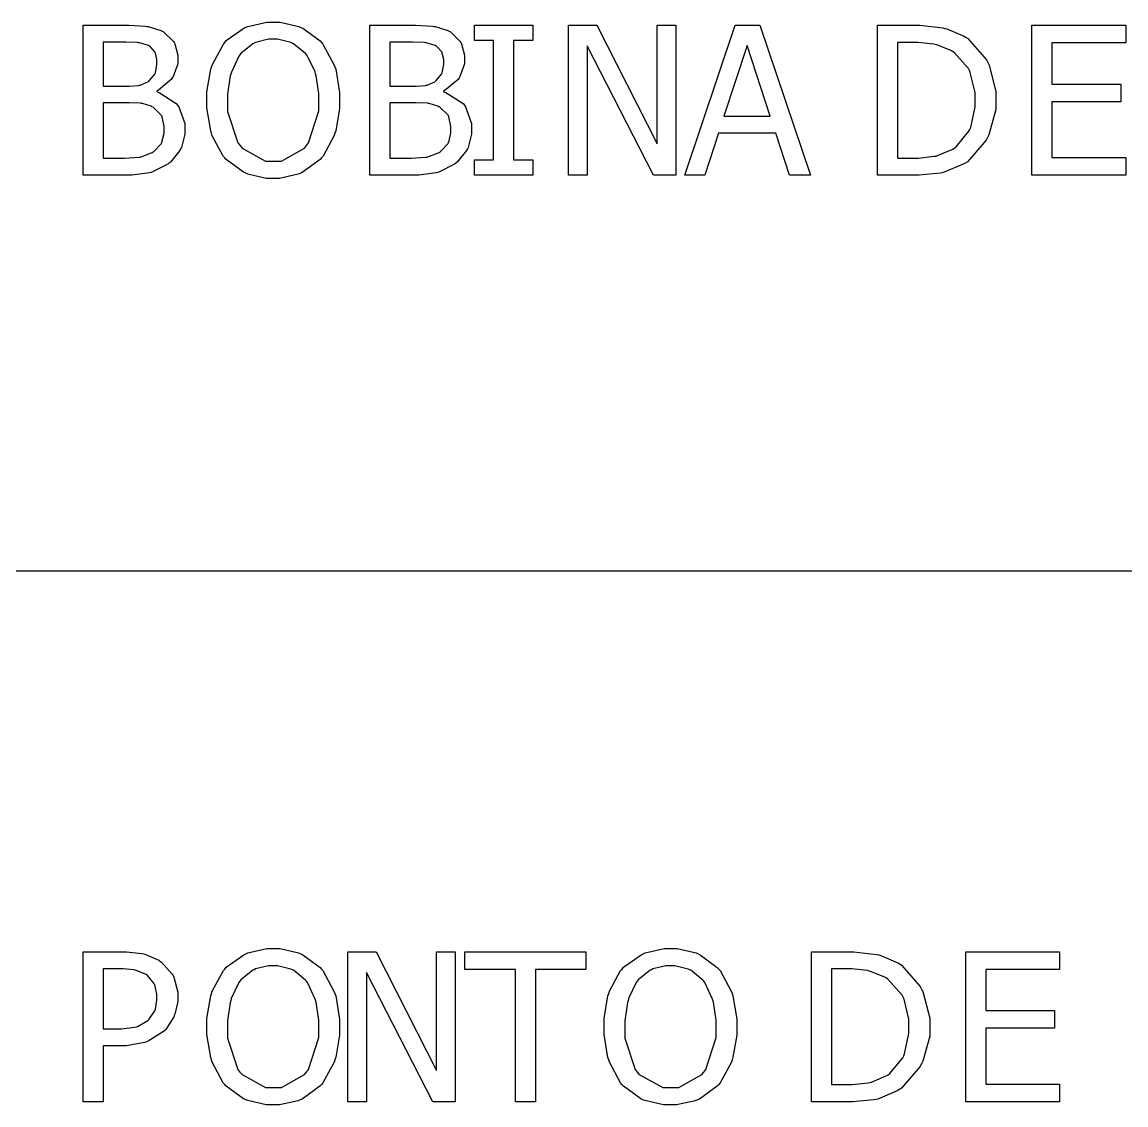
# Model space of a CAD drawing. Header units: millimetres. Extents: x 1974 to 2099, y 1386 to 1555.
# Drawn here: x 2072.064 to 2073.307, y 1479.763 to 1480.982 of the extents above; entities that cross this region are included whole.
import ezdxf

# ---------------------------------------------------------------- set-up
doc = ezdxf.new("R2010")
doc.units = ezdxf.units.MM
doc.layers.add('TEXTO', color=4, linetype='Continuous')

msp = doc.modelspace()

# ---------------------------------------------------------------- linework, layer by layer
at = {"layer": 'TEXTO', "color": 0}
for p, q in [((2072.1331, 1480.8097), (2072.1331, 1480.9786)), ((2072.1331, 1480.9786), (2072.1779, 1480.9786)), ((2072.1779, 1480.9786), (2072.1846, 1480.9786)), ((2072.1846, 1480.9786), (2072.2034, 1480.9777)), ((2072.2034, 1480.9777), (2072.205, 1480.9773)), ((2072.3185, 1480.9773), (2072.3399, 1480.9821)), ((2072.3399, 1480.9821), (2072.3471, 1480.9821)), ((2072.3471, 1480.9821), (2072.3549, 1480.9821)), ((2072.3549, 1480.9821), (2072.3758, 1480.9772)), ((2072.4559, 1480.8097), (2072.4559, 1480.9786)), ((2072.4559, 1480.9786), (2072.5007, 1480.9786)), ((2072.5007, 1480.9786), (2072.5074, 1480.9786)), ((2072.5074, 1480.9786), (2072.5262, 1480.9777)), ((2072.5262, 1480.9777), (2072.5278, 1480.9773)), ((2072.5735, 1480.9614), (2072.5735, 1480.9786)), ((2072.5735, 1480.9786), (2072.6391, 1480.9786)), ((2072.6391, 1480.9786), (2072.6391, 1480.9614)), ((2072.6794, 1480.8097), (2072.6794, 1480.9786)), ((2072.6794, 1480.9786), (2072.7113, 1480.9786)), ((2072.7113, 1480.9786), (2072.7792, 1480.8449)), ((2072.7792, 1480.8449), (2072.7792, 1480.9786)), ((2072.7792, 1480.9786), (2072.8002, 1480.9786)), ((2072.8002, 1480.9786), (2072.8002, 1480.8097)), ((2072.8002, 1480.9786), (2072.8002, 1480.9786)), ((2072.8102, 1480.8097), (2072.8671, 1480.9786)), ((2072.8671, 1480.9786), (2072.8947, 1480.9786)), ((2072.8947, 1480.9786), (2072.9517, 1480.8097)), ((2073.0272, 1480.8097), (2073.0272, 1480.9786)), ((2073.0272, 1480.9786), (2073.0656, 1480.9786)), ((2073.0656, 1480.9786), (2073.0749, 1480.9786)), ((2073.0749, 1480.9786), (2073.1007, 1480.9757)), ((2073.2009, 1480.8097), (2073.2009, 1480.9786)), ((2073.2009, 1480.9786), (2073.3066, 1480.9786)), ((2073.3066, 1480.9786), (2073.3066, 1480.9586)), ((2072.205, 1480.9773), (2072.2065, 1480.9772)), ((2072.2065, 1480.9772), (2072.2208, 1480.9726)), ((2072.2208, 1480.9726), (2072.2223, 1480.9719)), ((2072.2223, 1480.9719), (2072.2237, 1480.9711)), ((2072.2237, 1480.9711), (2072.2348, 1480.9604)), ((2072.2943, 1480.9612), (2072.3139, 1480.9754)), ((2072.3139, 1480.9754), (2072.3163, 1480.9763)), ((2072.3163, 1480.9763), (2072.3185, 1480.9773)), ((2072.3758, 1480.9772), (2072.3782, 1480.9761)), ((2072.3782, 1480.9761), (2072.3804, 1480.9752)), ((2072.3804, 1480.9752), (2072.3999, 1480.9611)), ((2072.5278, 1480.9773), (2072.5292, 1480.9772)), ((2072.5292, 1480.9772), (2072.5436, 1480.9726)), ((2072.5436, 1480.9726), (2072.545, 1480.9719)), ((2072.545, 1480.9719), (2072.5465, 1480.9711)), ((2072.5465, 1480.9711), (2072.5575, 1480.9604)), ((2073.1007, 1480.9757), (2073.103, 1480.975)), ((2073.103, 1480.975), (2073.1053, 1480.9745)), ((2073.1053, 1480.9745), (2073.1245, 1480.9663)), ((2073.1245, 1480.9663), (2073.1261, 1480.9652)), ((2072.1771, 1480.9594), (2072.1556, 1480.9594)), ((2072.1556, 1480.9594), (2072.1556, 1480.91)), ((2072.1814, 1480.9594), (2072.1771, 1480.9594)), ((2072.1944, 1480.959), (2072.1814, 1480.9594)), ((2072.1956, 1480.9588), (2072.1944, 1480.959)), ((2072.1966, 1480.9586), (2072.1956, 1480.9588)), ((2072.2067, 1480.9557), (2072.1966, 1480.9586)), ((2072.2077, 1480.955), (2072.2067, 1480.9557)), ((2072.2085, 1480.9547), (2072.2077, 1480.955)), ((2072.2139, 1480.9487), (2072.2085, 1480.9547)), ((2072.2348, 1480.9604), (2072.2355, 1480.959)), ((2072.2355, 1480.959), (2072.2362, 1480.9578)), ((2072.2362, 1480.9578), (2072.2397, 1480.9449)), ((2072.2786, 1480.9343), (2072.291, 1480.9573)), ((2072.291, 1480.9573), (2072.2927, 1480.9593)), ((2072.2927, 1480.9593), (2072.2943, 1480.9612)), ((2072.3242, 1480.9578), (2072.3108, 1480.9468)), ((2072.3258, 1480.9585), (2072.3242, 1480.9578)), ((2072.3272, 1480.9593), (2072.3258, 1480.9585)), ((2072.3418, 1480.9627), (2072.3272, 1480.9593)), ((2072.3472, 1480.9627), (2072.3418, 1480.9627)), ((2072.3521, 1480.9627), (2072.3472, 1480.9627)), ((2072.3668, 1480.9591), (2072.3521, 1480.9627)), ((2072.3685, 1480.9583), (2072.3668, 1480.9591)), ((2072.37, 1480.9577), (2072.3685, 1480.9583)), ((2072.3835, 1480.9467), (2072.37, 1480.9577)), ((2072.3999, 1480.9611), (2072.4015, 1480.9593)), ((2072.4015, 1480.9593), (2072.4031, 1480.9574)), ((2072.4015, 1480.9593), (2072.4015, 1480.9593)), ((2072.4031, 1480.9574), (2072.4155, 1480.9345)), ((2072.4999, 1480.9594), (2072.4784, 1480.9594)), ((2072.4784, 1480.9594), (2072.4784, 1480.91)), ((2072.5042, 1480.9594), (2072.4999, 1480.9594)), ((2072.5172, 1480.959), (2072.5042, 1480.9594)), ((2072.5183, 1480.9588), (2072.5172, 1480.959)), ((2072.5194, 1480.9586), (2072.5183, 1480.9588)), ((2072.5295, 1480.9557), (2072.5194, 1480.9586)), ((2072.5305, 1480.955), (2072.5295, 1480.9557)), ((2072.5313, 1480.9547), (2072.5305, 1480.955)), ((2072.5367, 1480.9487), (2072.5313, 1480.9547)), ((2072.5575, 1480.9604), (2072.5583, 1480.959)), ((2072.5583, 1480.959), (2072.559, 1480.9578)), ((2072.559, 1480.9578), (2072.5625, 1480.9449)), ((2072.5951, 1480.9614), (2072.5735, 1480.9614)), ((2072.5951, 1480.8269), (2072.5951, 1480.9614)), ((2072.6391, 1480.9614), (2072.6176, 1480.9614)), ((2072.6176, 1480.9614), (2072.6176, 1480.8269)), ((2072.775, 1480.8097), (2072.7003, 1480.9554)), ((2072.7003, 1480.9554), (2072.7003, 1480.8097)), ((2072.8804, 1480.9557), (2072.8544, 1480.8761)), ((2072.9065, 1480.8761), (2072.8804, 1480.9557)), ((2073.0668, 1480.9593), (2073.0497, 1480.9593)), ((2073.0497, 1480.9593), (2073.0497, 1480.8289)), ((2073.0727, 1480.9593), (2073.0668, 1480.9593)), ((2073.0904, 1480.9574), (2073.0727, 1480.9593)), ((2073.0922, 1480.9569), (2073.0904, 1480.9574)), ((2073.0938, 1480.9565), (2073.0922, 1480.9569)), ((2073.1098, 1480.9501), (2073.0938, 1480.9565)), ((2073.1261, 1480.9652), (2073.1289, 1480.9635)), ((2073.1289, 1480.9635), (2073.1498, 1480.9396)), ((2073.3066, 1480.9586), (2073.2234, 1480.9586)), ((2073.2234, 1480.9586), (2073.2234, 1480.9124)), ((2072.2143, 1480.9478), (2072.2139, 1480.9487)), ((2072.2146, 1480.9472), (2072.2143, 1480.9478)), ((2072.2163, 1480.94), (2072.2146, 1480.9472)), ((2072.2397, 1480.9449), (2072.2397, 1480.9405)), ((2072.2397, 1480.9405), (2072.2397, 1480.9352)), ((2072.3085, 1480.9439), (2072.3, 1480.9259)), ((2072.3097, 1480.9452), (2072.3085, 1480.9439)), ((2072.3108, 1480.9468), (2072.3097, 1480.9452)), ((2072.3847, 1480.9452), (2072.3835, 1480.9467)), ((2072.3857, 1480.9439), (2072.3847, 1480.9452)), ((2072.3942, 1480.9261), (2072.3857, 1480.9439)), ((2072.5371, 1480.9478), (2072.5367, 1480.9487)), ((2072.5374, 1480.9472), (2072.5371, 1480.9478)), ((2072.5391, 1480.94), (2072.5374, 1480.9472)), ((2072.5625, 1480.9449), (2072.5625, 1480.9405)), ((2072.5625, 1480.9405), (2072.5625, 1480.9352)), ((2073.1114, 1480.9491), (2073.1098, 1480.9501)), ((2073.1134, 1480.9478), (2073.1114, 1480.9491)), ((2073.1294, 1480.93), (2073.1134, 1480.9478)), ((2072.2145, 1480.925), (2072.2163, 1480.9343)), ((2072.2163, 1480.9373), (2072.2163, 1480.94)), ((2072.2163, 1480.9343), (2072.2163, 1480.9373)), ((2072.2163, 1480.9373), (2072.2163, 1480.9373)), ((2072.2397, 1480.9352), (2072.2345, 1480.9208)), ((2072.2724, 1480.9036), (2072.2768, 1480.929)), ((2072.2768, 1480.929), (2072.2778, 1480.9316)), ((2072.2778, 1480.9316), (2072.2786, 1480.9343)), ((2072.4155, 1480.9345), (2072.4165, 1480.9317)), ((2072.4165, 1480.9317), (2072.4174, 1480.929)), ((2072.4174, 1480.929), (2072.4218, 1480.9029)), ((2072.5373, 1480.925), (2072.5391, 1480.9343)), ((2072.5391, 1480.9373), (2072.5391, 1480.94)), ((2072.5391, 1480.9343), (2072.5391, 1480.9373)), ((2072.5391, 1480.9373), (2072.5391, 1480.9373)), ((2072.5625, 1480.9352), (2072.5573, 1480.9208)), ((2073.1305, 1480.9276), (2073.1294, 1480.93)), ((2073.1498, 1480.9396), (2073.1514, 1480.9367)), ((2073.1514, 1480.9367), (2073.1528, 1480.9337)), ((2073.1528, 1480.9337), (2073.1604, 1480.9039)), ((2072.2061, 1480.915), (2072.2069, 1480.9156)), ((2072.2069, 1480.9156), (2072.2077, 1480.9162)), ((2072.2077, 1480.9162), (2072.2138, 1480.9233)), ((2072.2138, 1480.9233), (2072.2142, 1480.9242)), ((2072.2142, 1480.9242), (2072.2145, 1480.925)), ((2072.2324, 1480.9176), (2072.2179, 1480.9054)), ((2072.2334, 1480.9192), (2072.2324, 1480.9176)), ((2072.2345, 1480.9208), (2072.2334, 1480.9192)), ((2072.2987, 1480.9215), (2072.2958, 1480.901)), ((2072.2994, 1480.9236), (2072.2987, 1480.9215)), ((2072.3, 1480.9259), (2072.2994, 1480.9236)), ((2072.3948, 1480.9238), (2072.3942, 1480.9261)), ((2072.3954, 1480.9217), (2072.3948, 1480.9238)), ((2072.3984, 1480.9016), (2072.3954, 1480.9217)), ((2072.5288, 1480.915), (2072.5297, 1480.9156)), ((2072.5297, 1480.9156), (2072.5305, 1480.9162)), ((2072.5305, 1480.9162), (2072.5366, 1480.9233)), ((2072.5366, 1480.9233), (2072.537, 1480.9242)), ((2072.537, 1480.9242), (2072.5373, 1480.925)), ((2072.5551, 1480.9176), (2072.5407, 1480.9054)), ((2072.5562, 1480.9192), (2072.5551, 1480.9176)), ((2072.5573, 1480.9208), (2072.5562, 1480.9192)), ((2073.1316, 1480.9254), (2073.1305, 1480.9276)), ((2073.137, 1480.9027), (2073.1316, 1480.9254)), ((2072.1556, 1480.91), (2072.1811, 1480.91)), ((2072.1811, 1480.91), (2072.185, 1480.91)), ((2072.185, 1480.91), (2072.1958, 1480.9109)), ((2072.1958, 1480.9109), (2072.1966, 1480.911)), ((2072.1966, 1480.911), (2072.1974, 1480.9112)), ((2072.1974, 1480.9112), (2072.2061, 1480.915)), ((2072.2179, 1480.9054), (2072.216, 1480.9044)), ((2072.216, 1480.9044), (2072.216, 1480.9036)), ((2072.216, 1480.9036), (2072.2186, 1480.9029)), ((2072.2724, 1480.8941), (2072.2724, 1480.9036)), ((2072.4784, 1480.91), (2072.5039, 1480.91)), ((2072.5039, 1480.91), (2072.5078, 1480.91)), ((2072.5078, 1480.91), (2072.5185, 1480.9109)), ((2072.5185, 1480.9109), (2072.5194, 1480.911)), ((2072.5194, 1480.911), (2072.5202, 1480.9112)), ((2072.5202, 1480.9112), (2072.5288, 1480.915)), ((2072.5407, 1480.9054), (2072.5388, 1480.9044)), ((2072.5388, 1480.9044), (2072.5388, 1480.9036)), ((2072.5388, 1480.9036), (2072.5412, 1480.9029)), ((2073.1604, 1480.9039), (2073.1604, 1480.8939)), ((2073.2234, 1480.9124), (2073.3009, 1480.9124)), ((2073.3009, 1480.9124), (2073.3009, 1480.8924)), ((2072.1811, 1480.8912), (2072.1556, 1480.8912)), ((2072.1556, 1480.8912), (2072.1556, 1480.8288)), ((2072.1853, 1480.8912), (2072.1811, 1480.8912)), ((2072.1979, 1480.8907), (2072.1853, 1480.8912)), ((2072.2186, 1480.9029), (2072.238, 1480.8905)), ((2072.2724, 1480.8856), (2072.2724, 1480.8941)), ((2072.2958, 1480.901), (2072.2958, 1480.8941)), ((2072.2958, 1480.8941), (2072.2958, 1480.8815)), ((2072.3984, 1480.8941), (2072.3984, 1480.9016)), ((2072.3984, 1480.8822), (2072.3984, 1480.8941)), ((2072.3984, 1480.8941), (2072.3984, 1480.8941)), ((2072.4218, 1480.9029), (2072.4218, 1480.8941)), ((2072.4218, 1480.8941), (2072.4218, 1480.8849)), ((2072.5039, 1480.8912), (2072.4784, 1480.8912)), ((2072.4784, 1480.8912), (2072.4784, 1480.8288)), ((2072.5081, 1480.8912), (2072.5039, 1480.8912)), ((2072.5207, 1480.8907), (2072.5081, 1480.8912)), ((2072.5412, 1480.9029), (2072.5607, 1480.8905)), ((2073.137, 1480.8943), (2073.137, 1480.9027)), ((2073.137, 1480.8867), (2073.137, 1480.8943)), ((2073.137, 1480.8943), (2073.137, 1480.8943)), ((2073.1604, 1480.8939), (2073.1604, 1480.8836)), ((2073.1604, 1480.8939), (2073.1604, 1480.8939)), ((2073.3009, 1480.8924), (2073.2234, 1480.8924)), ((2073.2234, 1480.8924), (2073.2234, 1480.8297)), ((2072.199, 1480.8905), (2072.1979, 1480.8907)), ((2072.2, 1480.8903), (2072.199, 1480.8905)), ((2072.2096, 1480.8874), (2072.2, 1480.8903)), ((2072.2106, 1480.8869), (2072.2096, 1480.8874)), ((2072.212, 1480.8862), (2072.2106, 1480.8869)), ((2072.2211, 1480.8774), (2072.212, 1480.8862)), ((2072.238, 1480.8905), (2072.2394, 1480.8886)), ((2072.2394, 1480.8886), (2072.2408, 1480.8869)), ((2072.2408, 1480.8869), (2072.2477, 1480.8679)), ((2072.2768, 1480.8597), (2072.2724, 1480.8856)), ((2072.2958, 1480.8815), (2072.3074, 1480.8462)), ((2072.3868, 1480.8462), (2072.3984, 1480.8822)), ((2072.4218, 1480.8849), (2072.4175, 1480.8598)), ((2072.5217, 1480.8905), (2072.5207, 1480.8907)), ((2072.5227, 1480.8903), (2072.5217, 1480.8905)), ((2072.5324, 1480.8874), (2072.5227, 1480.8903)), ((2072.5334, 1480.8869), (2072.5324, 1480.8874)), ((2072.5347, 1480.8862), (2072.5334, 1480.8869)), ((2072.5438, 1480.8774), (2072.5347, 1480.8862)), ((2072.5607, 1480.8905), (2072.5622, 1480.8886)), ((2072.5622, 1480.8886), (2072.5635, 1480.8869)), ((2072.5635, 1480.8869), (2072.5704, 1480.8679)), ((2073.1321, 1480.8636), (2073.137, 1480.8867)), ((2073.1604, 1480.8836), (2073.1525, 1480.8553)), ((2072.2216, 1480.8764), (2072.2211, 1480.8774)), ((2072.222, 1480.8754), (2072.2216, 1480.8764)), ((2072.2243, 1480.8646), (2072.222, 1480.8754)), ((2072.2477, 1480.8679), (2072.2477, 1480.8615)), ((2072.5443, 1480.8764), (2072.5438, 1480.8774)), ((2072.5447, 1480.8754), (2072.5443, 1480.8764)), ((2072.5471, 1480.8646), (2072.5447, 1480.8754)), ((2072.5704, 1480.8679), (2072.5704, 1480.8615)), ((2072.8544, 1480.8761), (2072.9065, 1480.8761)), ((2072.8544, 1480.8761), (2072.8544, 1480.8761)), ((2072.2219, 1480.847), (2072.2243, 1480.8572)), ((2072.2243, 1480.8607), (2072.2243, 1480.8646)), ((2072.2243, 1480.8572), (2072.2243, 1480.8607)), ((2072.2243, 1480.8607), (2072.2243, 1480.8607)), ((2072.2477, 1480.856), (2072.2437, 1480.841)), ((2072.2477, 1480.8615), (2072.2477, 1480.856)), ((2072.2477, 1480.8615), (2072.2477, 1480.8615)), ((2072.2777, 1480.8569), (2072.2768, 1480.8597)), ((2072.2785, 1480.8541), (2072.2777, 1480.8569)), ((2072.2909, 1480.8312), (2072.2785, 1480.8541)), ((2072.4157, 1480.8543), (2072.4032, 1480.8312)), ((2072.4166, 1480.857), (2072.4157, 1480.8543)), ((2072.4175, 1480.8598), (2072.4166, 1480.857)), ((2072.5446, 1480.847), (2072.5471, 1480.8572)), ((2072.5471, 1480.8607), (2072.5471, 1480.8646)), ((2072.5471, 1480.8572), (2072.5471, 1480.8607)), ((2072.5471, 1480.8607), (2072.5471, 1480.8607)), ((2072.5704, 1480.856), (2072.5665, 1480.841)), ((2072.5704, 1480.8615), (2072.5704, 1480.856)), ((2072.5704, 1480.8615), (2072.5704, 1480.8615)), ((2072.8482, 1480.8569), (2072.8329, 1480.8097)), ((2072.9127, 1480.8569), (2072.8482, 1480.8569)), ((2072.928, 1480.8097), (2072.9127, 1480.8569)), ((2073.1155, 1480.8415), (2073.1301, 1480.8592)), ((2073.1301, 1480.8592), (2073.1311, 1480.8613)), ((2073.1311, 1480.8613), (2073.1321, 1480.8636)), ((2073.1525, 1480.8553), (2073.151, 1480.8522)), ((2072.2131, 1480.8368), (2072.2209, 1480.8451)), ((2072.2209, 1480.8451), (2072.2214, 1480.846)), ((2072.2214, 1480.846), (2072.2219, 1480.847)), ((2072.3074, 1480.8462), (2072.3098, 1480.8432)), ((2072.3098, 1480.8432), (2072.3121, 1480.8403)), ((2072.3822, 1480.8403), (2072.3846, 1480.8432)), ((2072.3846, 1480.8432), (2072.3868, 1480.8462)), ((2072.5359, 1480.8368), (2072.5436, 1480.8451)), ((2072.5436, 1480.8451), (2072.5441, 1480.846)), ((2072.5441, 1480.846), (2072.5446, 1480.847)), ((2073.1135, 1480.8402), (2073.1155, 1480.8415)), ((2073.1494, 1480.8491), (2073.1285, 1480.8249)), ((2073.151, 1480.8522), (2073.1494, 1480.8491)), ((2072.1556, 1480.8288), (2072.1738, 1480.8288)), ((2072.1738, 1480.8288), (2072.1797, 1480.8288)), ((2072.1797, 1480.8288), (2072.1957, 1480.83)), ((2072.1957, 1480.83), (2072.1971, 1480.8302)), ((2072.1971, 1480.8302), (2072.1985, 1480.8305)), ((2072.1985, 1480.8305), (2072.2109, 1480.8353)), ((2072.2109, 1480.8353), (2072.2121, 1480.8361)), ((2072.2121, 1480.8361), (2072.2131, 1480.8368)), ((2072.2421, 1480.8377), (2072.2314, 1480.8245)), ((2072.2429, 1480.8393), (2072.2421, 1480.8377)), ((2072.2437, 1480.841), (2072.2429, 1480.8393)), ((2072.2926, 1480.8292), (2072.2909, 1480.8312)), ((2072.2943, 1480.8274), (2072.2926, 1480.8292)), ((2072.3121, 1480.8403), (2072.3384, 1480.8256)), ((2072.3565, 1480.8256), (2072.3822, 1480.8403)), ((2072.4015, 1480.8292), (2072.3998, 1480.8273)), ((2072.4032, 1480.8312), (2072.4015, 1480.8292)), ((2072.4784, 1480.8288), (2072.4966, 1480.8288)), ((2072.4966, 1480.8288), (2072.5024, 1480.8288)), ((2072.5024, 1480.8288), (2072.5184, 1480.83)), ((2072.5184, 1480.83), (2072.5199, 1480.8302)), ((2072.5199, 1480.8302), (2072.5212, 1480.8305)), ((2072.5212, 1480.8305), (2072.5337, 1480.8353)), ((2072.5337, 1480.8353), (2072.5348, 1480.8361)), ((2072.5348, 1480.8361), (2072.5359, 1480.8368)), ((2072.5648, 1480.8377), (2072.5542, 1480.8245)), ((2072.5657, 1480.8393), (2072.5648, 1480.8377)), ((2072.5665, 1480.841), (2072.5657, 1480.8393)), ((2073.0497, 1480.8289), (2073.0668, 1480.8289)), ((2073.0668, 1480.8289), (2073.0733, 1480.8289)), ((2073.0733, 1480.8289), (2073.091, 1480.831)), ((2073.091, 1480.831), (2073.093, 1480.8313)), ((2073.093, 1480.8313), (2073.0948, 1480.8318)), ((2073.0948, 1480.8318), (2073.112, 1480.8391)), ((2073.112, 1480.8391), (2073.1135, 1480.8402)), ((2073.2234, 1480.8297), (2073.3066, 1480.8297)), ((2073.3066, 1480.8297), (2073.3066, 1480.8097)), ((2072.2285, 1480.8223), (2072.2114, 1480.8134)), ((2072.2301, 1480.8235), (2072.2285, 1480.8223)), ((2072.2314, 1480.8245), (2072.2301, 1480.8235)), ((2072.3138, 1480.813), (2072.2943, 1480.8274)), ((2072.3384, 1480.8256), (2072.3472, 1480.8256)), ((2072.3472, 1480.8256), (2072.3565, 1480.8256)), ((2072.3998, 1480.8273), (2072.3796, 1480.8127)), ((2072.5512, 1480.8223), (2072.5342, 1480.8134)), ((2072.5529, 1480.8235), (2072.5512, 1480.8223)), ((2072.5542, 1480.8245), (2072.5529, 1480.8235)), ((2072.5735, 1480.8097), (2072.5735, 1480.8269)), ((2072.5735, 1480.8269), (2072.5951, 1480.8269)), ((2072.6176, 1480.8269), (2072.6391, 1480.8269)), ((2072.6391, 1480.8269), (2072.6391, 1480.8097)), ((2072.6391, 1480.8269), (2072.6391, 1480.8269)), ((2073.1237, 1480.822), (2073.102, 1480.813)), ((2073.1258, 1480.8232), (2073.1237, 1480.822)), ((2073.1285, 1480.8249), (2073.1258, 1480.8232)), ((2072.1815, 1480.8097), (2072.1331, 1480.8097)), ((2072.188, 1480.8097), (2072.1815, 1480.8097)), ((2072.2078, 1480.8123), (2072.188, 1480.8097)), ((2072.2096, 1480.8128), (2072.2078, 1480.8123)), ((2072.2114, 1480.8134), (2072.2096, 1480.8128)), ((2072.3162, 1480.812), (2072.3138, 1480.813)), ((2072.3184, 1480.811), (2072.3162, 1480.812)), ((2072.3393, 1480.8061), (2072.3184, 1480.811)), ((2072.3471, 1480.8061), (2072.3393, 1480.8061)), ((2072.3541, 1480.8061), (2072.3471, 1480.8061)), ((2072.3751, 1480.8109), (2072.3541, 1480.8061)), ((2072.3774, 1480.8118), (2072.3751, 1480.8109)), ((2072.3796, 1480.8127), (2072.3774, 1480.8118)), ((2072.5043, 1480.8097), (2072.4559, 1480.8097)), ((2072.5108, 1480.8097), (2072.5043, 1480.8097)), ((2072.5306, 1480.8123), (2072.5108, 1480.8097)), ((2072.5324, 1480.8128), (2072.5306, 1480.8123)), ((2072.5342, 1480.8134), (2072.5324, 1480.8128)), ((2072.6391, 1480.8097), (2072.5735, 1480.8097)), ((2072.7003, 1480.8097), (2072.6794, 1480.8097)), ((2072.8002, 1480.8097), (2072.775, 1480.8097)), ((2072.8329, 1480.8097), (2072.8102, 1480.8097)), ((2072.8329, 1480.8097), (2072.8329, 1480.8097)), ((2072.9517, 1480.8097), (2072.928, 1480.8097)), ((2073.0661, 1480.8097), (2073.0272, 1480.8097)), ((2073.0739, 1480.8097), (2073.0661, 1480.8097)), ((2073.0976, 1480.812), (2073.0739, 1480.8097)), ((2073.0998, 1480.8125), (2073.0976, 1480.812)), ((2073.102, 1480.813), (2073.0998, 1480.8125)), ((2073.3066, 1480.8097), (2073.2009, 1480.8097)), ((2073.3066, 1480.8097), (2073.3066, 1480.8097)), ((2098.7779, 1480.3642), (2069.8934, 1480.3642)), ((2072.1331, 1479.7667), (2072.1331, 1479.9356)), ((2072.1331, 1479.9356), (2072.1755, 1479.9356)), ((2072.1755, 1479.9356), (2072.1818, 1479.9356)), ((2072.1818, 1479.9356), (2072.1993, 1479.9336)), ((2072.3163, 1479.9332), (2072.3185, 1479.9343)), ((2072.3185, 1479.9343), (2072.3398, 1479.9392)), ((2072.3398, 1479.9392), (2072.347, 1479.9392)), ((2072.347, 1479.9392), (2072.3548, 1479.9392)), ((2072.3548, 1479.9392), (2072.3757, 1479.9342)), ((2072.4311, 1479.7667), (2072.4311, 1479.9356)), ((2072.4311, 1479.9356), (2072.463, 1479.9356)), ((2072.463, 1479.9356), (2072.531, 1479.8019)), ((2072.531, 1479.8019), (2072.531, 1479.9356)), ((2072.531, 1479.9356), (2072.5519, 1479.9356)), ((2072.5519, 1479.9356), (2072.5519, 1479.7667)), ((2072.5519, 1479.9356), (2072.5519, 1479.9356)), ((2072.5629, 1479.9156), (2072.5629, 1479.9356)), ((2072.5629, 1479.9356), (2072.6988, 1479.9356)), ((2072.6988, 1479.9356), (2072.6988, 1479.9156)), ((2072.7633, 1479.9332), (2072.7655, 1479.9343)), ((2072.7655, 1479.9343), (2072.7869, 1479.9392)), ((2072.7869, 1479.9392), (2072.7941, 1479.9392)), ((2072.7941, 1479.9392), (2072.8018, 1479.9392)), ((2072.8018, 1479.9392), (2072.8229, 1479.9342)), ((2072.9527, 1479.7667), (2072.9527, 1479.9356)), ((2072.9527, 1479.9356), (2072.9912, 1479.9356)), ((2072.9912, 1479.9356), (2073.0005, 1479.9356)), ((2073.0005, 1479.9356), (2073.0262, 1479.9326)), ((2073.1264, 1479.7667), (2073.1264, 1479.9356)), ((2073.1264, 1479.9356), (2073.2321, 1479.9356)), ((2073.2321, 1479.9356), (2073.2321, 1479.9156)), ((2072.1993, 1479.9336), (2072.201, 1479.9331)), ((2072.201, 1479.9331), (2072.2028, 1479.9327)), ((2072.2028, 1479.9327), (2072.2183, 1479.9261)), ((2072.2183, 1479.9261), (2072.2196, 1479.9251)), ((2072.2196, 1479.9251), (2072.2212, 1479.924)), ((2072.2212, 1479.924), (2072.2335, 1479.9103)), ((2072.2943, 1479.9181), (2072.3139, 1479.9323)), ((2072.3139, 1479.9323), (2072.3163, 1479.9332)), ((2072.3757, 1479.9342), (2072.3781, 1479.9331)), ((2072.3781, 1479.9331), (2072.3804, 1479.9321)), ((2072.3804, 1479.9321), (2072.3998, 1479.918)), ((2072.7413, 1479.9181), (2072.761, 1479.9323)), ((2072.761, 1479.9323), (2072.7633, 1479.9332)), ((2072.8229, 1479.9342), (2072.8252, 1479.9331)), ((2072.8252, 1479.9331), (2072.8274, 1479.9321)), ((2072.8274, 1479.9321), (2072.8469, 1479.918)), ((2073.0262, 1479.9326), (2073.0285, 1479.932)), ((2073.0285, 1479.932), (2073.0308, 1479.9315)), ((2073.0308, 1479.9315), (2073.05, 1479.9232)), ((2073.05, 1479.9232), (2073.0516, 1479.9222)), ((2073.0516, 1479.9222), (2073.0543, 1479.9204)), ((2072.1741, 1479.9163), (2072.1556, 1479.9163)), ((2072.1556, 1479.9163), (2072.1556, 1479.8488)), ((2072.1782, 1479.9163), (2072.1741, 1479.9163)), ((2072.1905, 1479.9151), (2072.1782, 1479.9163)), ((2072.1918, 1479.9148), (2072.1905, 1479.9151)), ((2072.193, 1479.9146), (2072.1918, 1479.9148)), ((2072.2034, 1479.9104), (2072.193, 1479.9146)), ((2072.2042, 1479.9099), (2072.2034, 1479.9104)), ((2072.2052, 1479.9092), (2072.2042, 1479.9099)), ((2072.2335, 1479.9103), (2072.2344, 1479.9087)), ((2072.2785, 1479.8912), (2072.291, 1479.9143)), ((2072.291, 1479.9143), (2072.2927, 1479.9161)), ((2072.2927, 1479.9161), (2072.2943, 1479.9181)), ((2072.3242, 1479.9148), (2072.3107, 1479.9038)), ((2072.3258, 1479.9154), (2072.3242, 1479.9148)), ((2072.3272, 1479.9162), (2072.3258, 1479.9154)), ((2072.3418, 1479.9197), (2072.3272, 1479.9162)), ((2072.3471, 1479.9197), (2072.3418, 1479.9197)), ((2072.352, 1479.9197), (2072.3471, 1479.9197)), ((2072.3668, 1479.9161), (2072.352, 1479.9197)), ((2072.3685, 1479.9154), (2072.3668, 1479.9161)), ((2072.37, 1479.9147), (2072.3685, 1479.9154)), ((2072.3834, 1479.9037), (2072.37, 1479.9147)), ((2072.3998, 1479.918), (2072.4014, 1479.9161)), ((2072.4014, 1479.9161), (2072.403, 1479.9143)), ((2072.4014, 1479.9161), (2072.4014, 1479.9161)), ((2072.403, 1479.9143), (2072.4155, 1479.8914)), ((2072.5268, 1479.7667), (2072.4521, 1479.9123)), ((2072.4521, 1479.9123), (2072.4521, 1479.7667)), ((2072.6196, 1479.9156), (2072.5629, 1479.9156)), ((2072.6196, 1479.7667), (2072.6196, 1479.9156)), ((2072.6988, 1479.9156), (2072.6421, 1479.9156)), ((2072.6421, 1479.9156), (2072.6421, 1479.7667)), ((2072.7256, 1479.8912), (2072.7381, 1479.9143)), ((2072.7381, 1479.9143), (2072.7397, 1479.9161)), ((2072.7397, 1479.9161), (2072.7413, 1479.9181)), ((2072.7713, 1479.9148), (2072.7579, 1479.9038)), ((2072.7728, 1479.9154), (2072.7713, 1479.9148)), ((2072.7743, 1479.9162), (2072.7728, 1479.9154)), ((2072.7888, 1479.9197), (2072.7743, 1479.9162)), ((2072.7943, 1479.9197), (2072.7888, 1479.9197)), ((2072.7991, 1479.9197), (2072.7943, 1479.9197)), ((2072.8139, 1479.9161), (2072.7991, 1479.9197)), ((2072.8155, 1479.9154), (2072.8139, 1479.9161)), ((2072.817, 1479.9147), (2072.8155, 1479.9154)), ((2072.8305, 1479.9037), (2072.817, 1479.9147)), ((2072.8469, 1479.918), (2072.8486, 1479.9161)), ((2072.8486, 1479.9161), (2072.8501, 1479.9143)), ((2072.8486, 1479.9161), (2072.8486, 1479.9161)), ((2072.8501, 1479.9143), (2072.8626, 1479.8914)), ((2072.9923, 1479.9163), (2072.9752, 1479.9163)), ((2072.9752, 1479.9163), (2072.9752, 1479.786)), ((2072.9982, 1479.9163), (2072.9923, 1479.9163)), ((2073.0159, 1479.9143), (2072.9982, 1479.9163)), ((2073.0177, 1479.9139), (2073.0159, 1479.9143)), ((2073.0193, 1479.9135), (2073.0177, 1479.9139)), ((2073.0353, 1479.907), (2073.0193, 1479.9135)), ((2073.0543, 1479.9204), (2073.0753, 1479.8966)), ((2073.2321, 1479.9156), (2073.1489, 1479.9156)), ((2073.1489, 1479.9156), (2073.1489, 1479.8694)), ((2072.2128, 1479.9004), (2072.2052, 1479.9092)), ((2072.2133, 1479.8992), (2072.2128, 1479.9004)), ((2072.2138, 1479.8982), (2072.2133, 1479.8992)), ((2072.2163, 1479.8879), (2072.2138, 1479.8982)), ((2072.2344, 1479.9087), (2072.2353, 1479.907)), ((2072.2353, 1479.907), (2072.2397, 1479.8902)), ((2072.3084, 1479.9008), (2072.2999, 1479.8828)), ((2072.3096, 1479.9023), (2072.3084, 1479.9008)), ((2072.3107, 1479.9038), (2072.3096, 1479.9023)), ((2072.3846, 1479.9023), (2072.3834, 1479.9037)), ((2072.3856, 1479.9009), (2072.3846, 1479.9023)), ((2072.3941, 1479.883), (2072.3856, 1479.9009)), ((2072.7555, 1479.9008), (2072.747, 1479.8828)), ((2072.7567, 1479.9023), (2072.7555, 1479.9008)), ((2072.7579, 1479.9038), (2072.7567, 1479.9023)), ((2072.8317, 1479.9023), (2072.8305, 1479.9037)), ((2072.8328, 1479.9009), (2072.8317, 1479.9023)), ((2072.8412, 1479.883), (2072.8328, 1479.9009)), ((2073.0369, 1479.9061), (2073.0353, 1479.907)), ((2073.0389, 1479.9048), (2073.0369, 1479.9061)), ((2073.0549, 1479.8869), (2073.0389, 1479.9048)), ((2072.2163, 1479.8841), (2072.2163, 1479.8879)), ((2072.2397, 1479.8902), (2072.2397, 1479.8846)), ((2072.2397, 1479.8846), (2072.2397, 1479.8795)), ((2072.2397, 1479.8846), (2072.2397, 1479.8846)), ((2072.2724, 1479.8604), (2072.2768, 1479.8859)), ((2072.2768, 1479.8859), (2072.2777, 1479.8885)), ((2072.2777, 1479.8885), (2072.2785, 1479.8912)), ((2072.4155, 1479.8914), (2072.4165, 1479.8886)), ((2072.4165, 1479.8886), (2072.4174, 1479.8859)), ((2072.4174, 1479.8859), (2072.4218, 1479.8597)), ((2072.7195, 1479.8604), (2072.7238, 1479.8859)), ((2072.7238, 1479.8859), (2072.7247, 1479.8885)), ((2072.7247, 1479.8885), (2072.7256, 1479.8912)), ((2072.8626, 1479.8914), (2072.8635, 1479.8886)), ((2072.8635, 1479.8886), (2072.8644, 1479.8859)), ((2072.8644, 1479.8859), (2072.8688, 1479.8597)), ((2073.056, 1479.8846), (2073.0549, 1479.8869)), ((2073.0571, 1479.8823), (2073.056, 1479.8846)), ((2073.0753, 1479.8966), (2073.0768, 1479.8935)), ((2073.0768, 1479.8935), (2073.0783, 1479.8907)), ((2073.0783, 1479.8907), (2073.0859, 1479.8609)), ((2072.2145, 1479.8711), (2072.2163, 1479.8809)), ((2072.2163, 1479.8809), (2072.2163, 1479.8841)), ((2072.2163, 1479.8841), (2072.2163, 1479.8841)), ((2072.2397, 1479.8795), (2072.2364, 1479.8655)), ((2072.2987, 1479.8784), (2072.2958, 1479.8579)), ((2072.2993, 1479.8805), (2072.2987, 1479.8784)), ((2072.2999, 1479.8828), (2072.2993, 1479.8805)), ((2072.3948, 1479.8809), (2072.3941, 1479.883)), ((2072.3953, 1479.8787), (2072.3948, 1479.8809)), ((2072.3984, 1479.8585), (2072.3953, 1479.8787)), ((2072.7457, 1479.8784), (2072.7428, 1479.8579)), ((2072.7464, 1479.8805), (2072.7457, 1479.8784)), ((2072.747, 1479.8828), (2072.7464, 1479.8805)), ((2072.8419, 1479.8809), (2072.8412, 1479.883)), ((2072.8425, 1479.8787), (2072.8419, 1479.8809)), ((2072.8455, 1479.8585), (2072.8425, 1479.8787)), ((2073.0625, 1479.8597), (2073.0571, 1479.8823)), ((2072.2068, 1479.8589), (2072.2076, 1479.8597)), ((2072.2076, 1479.8597), (2072.2137, 1479.8691)), ((2072.2137, 1479.8691), (2072.2141, 1479.87)), ((2072.2141, 1479.87), (2072.2145, 1479.8711)), ((2072.2352, 1479.8622), (2072.2262, 1479.8482)), ((2072.2358, 1479.8638), (2072.2352, 1479.8622)), ((2072.2364, 1479.8655), (2072.2358, 1479.8638)), ((2072.2724, 1479.851), (2072.2724, 1479.8604)), ((2072.4218, 1479.8597), (2072.4218, 1479.851)), ((2072.7195, 1479.851), (2072.7195, 1479.8604)), ((2072.8688, 1479.8597), (2072.8688, 1479.851)), ((2073.0625, 1479.8513), (2073.0625, 1479.8597)), ((2073.0859, 1479.8609), (2073.0859, 1479.8509)), ((2073.1489, 1479.8694), (2073.2264, 1479.8694)), ((2073.2264, 1479.8694), (2073.2264, 1479.8494)), ((2072.1556, 1479.8488), (2072.1708, 1479.8488)), ((2072.1708, 1479.8488), (2072.1763, 1479.8488)), ((2072.1763, 1479.8488), (2072.1914, 1479.8507)), ((2072.1914, 1479.8507), (2072.1929, 1479.851)), ((2072.1929, 1479.851), (2072.1942, 1479.8514)), ((2072.1942, 1479.8514), (2072.2059, 1479.8581)), ((2072.2059, 1479.8581), (2072.2068, 1479.8589)), ((2072.2262, 1479.8482), (2072.225, 1479.8471)), ((2072.2724, 1479.8425), (2072.2724, 1479.851)), ((2072.2958, 1479.8579), (2072.2958, 1479.851)), ((2072.2958, 1479.851), (2072.2958, 1479.8383)), ((2072.3984, 1479.851), (2072.3984, 1479.8585)), ((2072.3984, 1479.8391), (2072.3984, 1479.851)), ((2072.3984, 1479.851), (2072.3984, 1479.851)), ((2072.4218, 1479.851), (2072.4218, 1479.8418)), ((2072.7195, 1479.8425), (2072.7195, 1479.851)), ((2072.7428, 1479.8579), (2072.7428, 1479.851)), ((2072.7428, 1479.851), (2072.7428, 1479.8383)), ((2072.8455, 1479.851), (2072.8455, 1479.8585)), ((2072.8455, 1479.8391), (2072.8455, 1479.851)), ((2072.8455, 1479.851), (2072.8455, 1479.851)), ((2072.8688, 1479.851), (2072.8688, 1479.8418)), ((2073.0625, 1479.8436), (2073.0625, 1479.8513)), ((2073.0625, 1479.8513), (2073.0625, 1479.8513)), ((2073.0859, 1479.8509), (2073.0859, 1479.8405)), ((2073.0859, 1479.8509), (2073.0859, 1479.8509)), ((2073.2264, 1479.8494), (2073.1489, 1479.8494)), ((2073.1489, 1479.8494), (2073.1489, 1479.7867)), ((2072.2065, 1479.8348), (2072.2045, 1479.834)), ((2072.2235, 1479.8457), (2072.2065, 1479.8348)), ((2072.225, 1479.8471), (2072.2235, 1479.8457)), ((2072.2768, 1479.8167), (2072.2724, 1479.8425)), ((2072.2958, 1479.8383), (2072.3073, 1479.8032)), ((2072.3868, 1479.8032), (2072.3984, 1479.8391)), ((2072.4218, 1479.8418), (2072.4175, 1479.8168)), ((2072.7238, 1479.8167), (2072.7195, 1479.8425)), ((2072.7428, 1479.8383), (2072.7545, 1479.8032)), ((2072.8338, 1479.8032), (2072.8455, 1479.8391)), ((2072.8688, 1479.8418), (2072.8645, 1479.8168)), ((2073.0575, 1479.8206), (2073.0625, 1479.8436)), ((2073.0859, 1479.8405), (2073.078, 1479.8124)), ((2072.1746, 1479.8296), (2072.1556, 1479.8296)), ((2072.1556, 1479.8296), (2072.1556, 1479.7667)), ((2072.1815, 1479.8296), (2072.1746, 1479.8296)), ((2072.2025, 1479.8333), (2072.1815, 1479.8296)), ((2072.2045, 1479.834), (2072.2025, 1479.8333)), ((2072.2777, 1479.8139), (2072.2768, 1479.8167)), ((2072.2784, 1479.8112), (2072.2777, 1479.8139)), ((2072.2909, 1479.7881), (2072.2784, 1479.8112)), ((2072.4157, 1479.8112), (2072.4031, 1479.7881)), ((2072.4166, 1479.814), (2072.4157, 1479.8112)), ((2072.4175, 1479.8168), (2072.4166, 1479.814)), ((2072.7247, 1479.8139), (2072.7238, 1479.8167)), ((2072.7256, 1479.8112), (2072.7247, 1479.8139)), ((2072.738, 1479.7881), (2072.7256, 1479.8112)), ((2072.8627, 1479.8112), (2072.8502, 1479.7881)), ((2072.8636, 1479.814), (2072.8627, 1479.8112)), ((2072.8645, 1479.8168), (2072.8636, 1479.814)), ((2073.041, 1479.7986), (2073.0556, 1479.8162)), ((2073.0556, 1479.8162), (2073.0566, 1479.8183)), ((2073.0566, 1479.8183), (2073.0575, 1479.8206)), ((2073.078, 1479.8124), (2073.0765, 1479.8093)), ((2072.3073, 1479.8032), (2072.3097, 1479.8002)), ((2072.3097, 1479.8002), (2072.312, 1479.7973)), ((2072.3822, 1479.7973), (2072.3846, 1479.8002)), ((2072.3846, 1479.8002), (2072.3868, 1479.8032)), ((2072.7545, 1479.8032), (2072.7568, 1479.8002)), ((2072.7568, 1479.8002), (2072.7591, 1479.7973)), ((2072.8293, 1479.7973), (2072.8316, 1479.8002)), ((2072.8316, 1479.8002), (2072.8338, 1479.8032)), ((2073.039, 1479.7972), (2073.041, 1479.7986)), ((2073.0749, 1479.8061), (2073.054, 1479.7819)), ((2073.0765, 1479.8093), (2073.0749, 1479.8061)), ((2072.2926, 1479.7861), (2072.2909, 1479.7881)), ((2072.2943, 1479.7843), (2072.2926, 1479.7861)), ((2072.312, 1479.7973), (2072.3383, 1479.7826)), ((2072.3564, 1479.7826), (2072.3822, 1479.7973)), ((2072.4014, 1479.7861), (2072.3997, 1479.7842)), ((2072.4031, 1479.7881), (2072.4014, 1479.7861)), ((2072.7396, 1479.7861), (2072.738, 1479.7881)), ((2072.7413, 1479.7843), (2072.7396, 1479.7861)), ((2072.7591, 1479.7973), (2072.7854, 1479.7826)), ((2072.8036, 1479.7826), (2072.8293, 1479.7973)), ((2072.8486, 1479.7861), (2072.8468, 1479.7842)), ((2072.8502, 1479.7881), (2072.8486, 1479.7861)), ((2072.9752, 1479.786), (2072.9923, 1479.786)), ((2072.9923, 1479.786), (2072.9988, 1479.786)), ((2072.9988, 1479.786), (2073.0165, 1479.788)), ((2073.0165, 1479.788), (2073.0185, 1479.7884)), ((2073.0185, 1479.7884), (2073.0203, 1479.7888)), ((2073.0203, 1479.7888), (2073.0375, 1479.7961)), ((2073.0375, 1479.7961), (2073.039, 1479.7972)), ((2073.1489, 1479.7867), (2073.2321, 1479.7867)), ((2073.2321, 1479.7867), (2073.2321, 1479.7667)), ((2072.3138, 1479.7699), (2072.2943, 1479.7843)), ((2072.3383, 1479.7826), (2072.3471, 1479.7826)), ((2072.3471, 1479.7826), (2072.3564, 1479.7826)), ((2072.3997, 1479.7842), (2072.3796, 1479.7698)), ((2072.7609, 1479.7699), (2072.7413, 1479.7843)), ((2072.7854, 1479.7826), (2072.7943, 1479.7826)), ((2072.7943, 1479.7826), (2072.8036, 1479.7826)), ((2072.8468, 1479.7842), (2072.8267, 1479.7698)), ((2073.0492, 1479.7789), (2073.0275, 1479.7698)), ((2073.0513, 1479.7801), (2073.0492, 1479.7789)), ((2073.054, 1479.7819), (2073.0513, 1479.7801)), ((2072.1556, 1479.7667), (2072.1331, 1479.7667)), ((2072.3162, 1479.769), (2072.3138, 1479.7699)), ((2072.3184, 1479.768), (2072.3162, 1479.769)), ((2072.3393, 1479.7632), (2072.3184, 1479.768)), ((2072.347, 1479.7632), (2072.3393, 1479.7632)), ((2072.354, 1479.7632), (2072.347, 1479.7632)), ((2072.3751, 1479.7679), (2072.354, 1479.7632)), ((2072.3774, 1479.7688), (2072.3751, 1479.7679)), ((2072.3796, 1479.7698), (2072.3774, 1479.7688)), ((2072.4521, 1479.7667), (2072.4311, 1479.7667)), ((2072.5519, 1479.7667), (2072.5268, 1479.7667)), ((2072.6421, 1479.7667), (2072.6196, 1479.7667)), ((2072.6421, 1479.7667), (2072.6421, 1479.7667)), ((2072.7632, 1479.769), (2072.7609, 1479.7699)), ((2072.7654, 1479.768), (2072.7632, 1479.769)), ((2072.7863, 1479.7632), (2072.7654, 1479.768)), ((2072.7941, 1479.7632), (2072.7863, 1479.7632)), ((2072.801, 1479.7632), (2072.7941, 1479.7632)), ((2072.8221, 1479.7679), (2072.801, 1479.7632)), ((2072.8244, 1479.7688), (2072.8221, 1479.7679)), ((2072.8267, 1479.7698), (2072.8244, 1479.7688)), ((2072.9916, 1479.7667), (2072.9527, 1479.7667)), ((2072.9994, 1479.7667), (2072.9916, 1479.7667)), ((2073.0231, 1479.769), (2072.9994, 1479.7667)), ((2073.0253, 1479.7694), (2073.0231, 1479.769)), ((2073.0275, 1479.7698), (2073.0253, 1479.7694)), ((2073.2321, 1479.7667), (2073.1264, 1479.7667)), ((2073.2321, 1479.7667), (2073.2321, 1479.7667))]:
    msp.add_line(p, q, dxfattribs=at)

doc.saveas('drawing.dxf')
